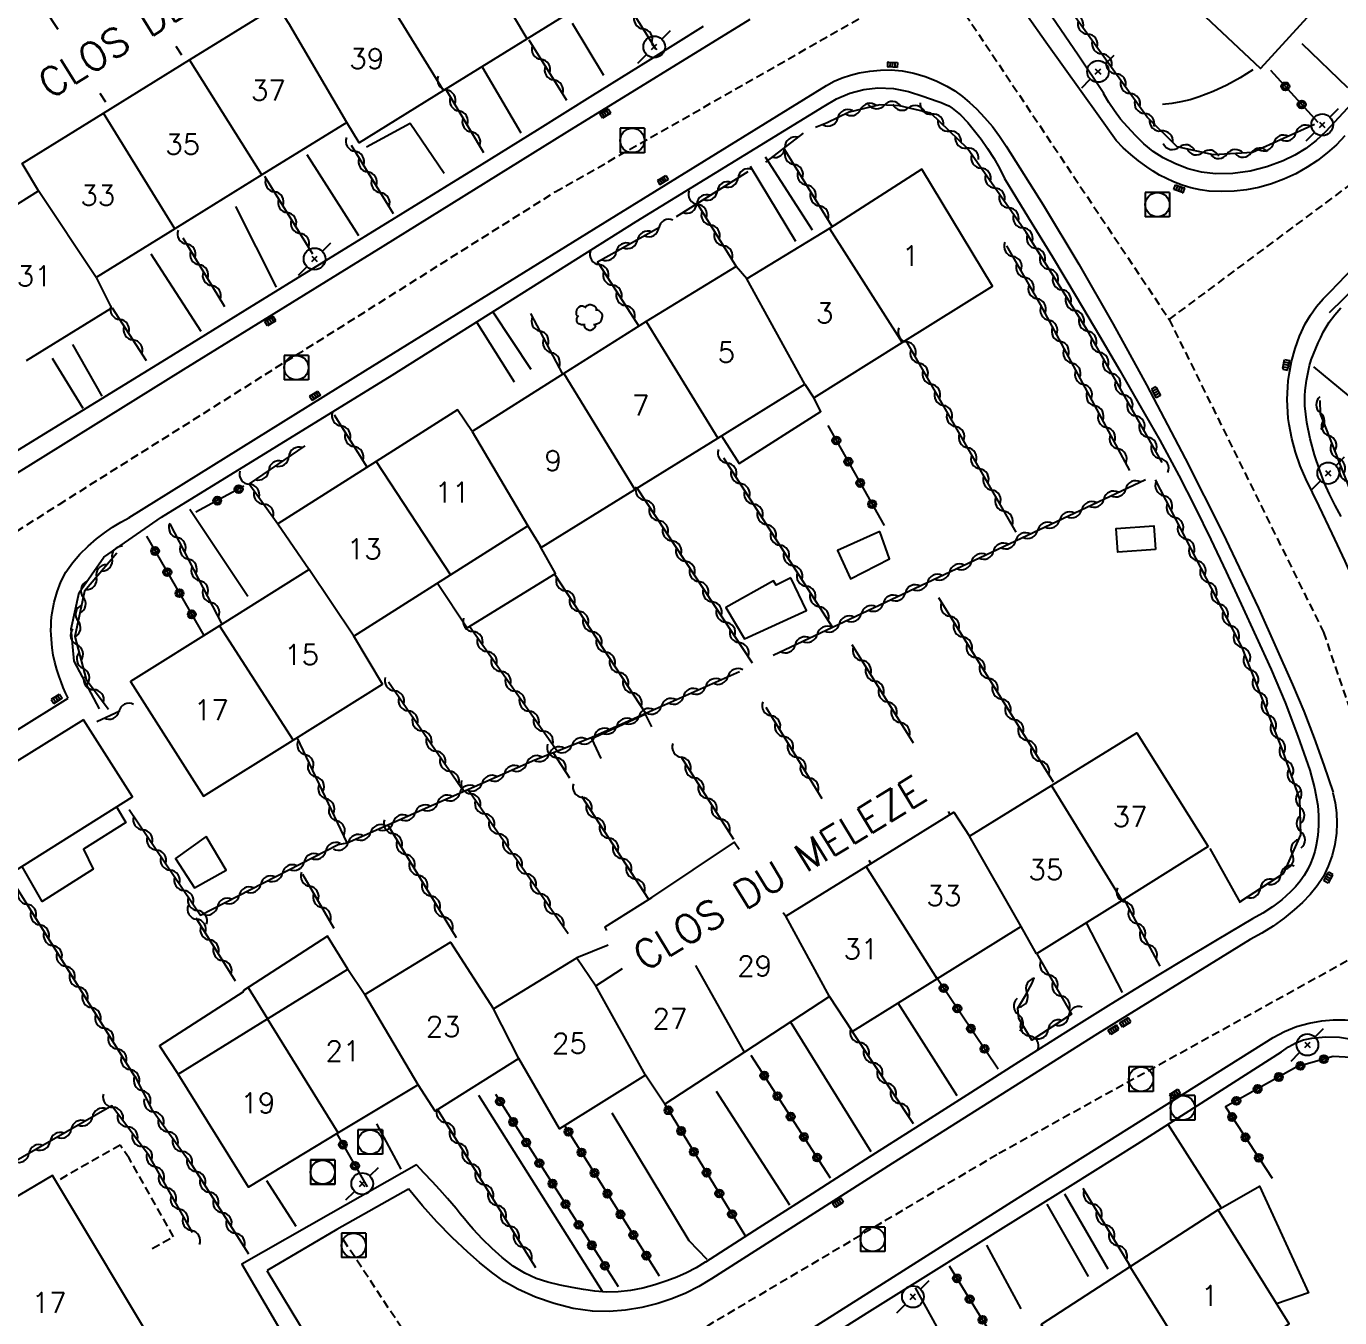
# Model space of a CAD drawing. Header units: millimetres. Extents: x 149000 to 150002, y 151999 to 153000.
# Drawn here: x 149244.9 to 149325.7, y 152278.5 to 152357.9 of the extents above; entities that cross this region are included whole.
import ezdxf
from ezdxf.enums import TextEntityAlignment as Align

# ---------------------------------------------------------------- set-up
doc = ezdxf.new("R2010")
doc.units = ezdxf.units.MM
doc.linetypes.add('DASHED', pattern=[0.75, 0.5, -0.25])
doc.layers.get('0').update_dxf_attribs({"linetype": 'CONTINUOUS'})
for name, color, linetype in [('W0001', 6, 'DASHED'), ('W0014', 7, 'CONTINUOUS'), ('W0017', 7, 'CONTINUOUS'), ('w0101', 7, 'CONTINUOUS'), ('W0104', 1, 'CONTINUOUS'), ('W0112', 1, 'DASHED'), ('W0214', 2, 'CONTINUOUS'), ('w0300', 7, 'CONTINUOUS'), ('W0310', 3, 'CONTINUOUS'), ('w0323', 7, 'CONTINUOUS'), ('W0401', 7, 'CONTINUOUS'), ('W0420', 7, 'CONTINUOUS'), ('W0473', 7, 'CONTINUOUS'), ('W0989', 7, 'CONTINUOUS'), ('W0991', 7, 'CONTINUOUS'), ('W1102', 7, 'CONTINUOUS')]:
    doc.layers.add(name, color=color, linetype=linetype)
doc.styles.get("Standard").update_dxf_attribs({"font": 'romans.shx', "width": 0.85})

# ---------------------------------------------------------------- blocks, each defined once
blk = doc.blocks.new('T401')
for p, q in [((-0.3, 0.3), (0, 0.3)), ((-0.3, -0.25), (-0.3, 0.3)), ((-0.3, 0.15), (0, 0.15)), ((-0.3, 0), (0, 0)), ((0, 0.3), (0, -0.25)), ((-0.3, -0.15), (0, -0.15)), ((-0.3, -0.25), (-0.3, -0.3)), ((-0.3, -0.3), (0, -0.3)), ((0, -0.3), (0, -0.25))]:
    blk.add_line(p, q)
blk = doc.blocks.new('T420')
for p, q in [((0.75, 0.75), (-0.75, 0.75)), ((-0.75, 0.75), (-0.75, -0.75)), ((0.75, 0.75), (0.75, -0.75)), ((0.75, -0.75), (-0.75, -0.75))]:
    blk.add_line(p, q)
blk.add_ellipse((0, 0), major_axis=(-0.53, 0.53), ratio=1, start_param=3.926991, end_param=10.210176)
blk = doc.blocks.new('T473')
for p, q in [((0.500001, 0.500001), (1.000002, 1.000002)), ((-0.166667, 0.166667), (0.166667, -0.166667)), ((-0.166667, -0.166667), (0.166667, 0.166667)), ((-1.000002, -1.000002), (-0.500001, -0.500001))]:
    blk.add_line(p, q)
blk.add_ellipse((0, 0), major_axis=(0.471405, 0.471405), ratio=1, start_param=5.497787144, end_param=11.780972451)
blk = doc.blocks.new('T300')
for p, q in [((-0.8, 0.514), (-0.857, 0.343)), ((-0.857, 0.343), (-0.857, 0.171)), ((-0.857, 0.171), (-0.743, 0.057)), ((-0.686, 0.629), (-0.8, 0.514)), ((-0.8, -0.057), (-0.743, 0.057)), ((-0.743, 0.057), (-0.686, 0.114)), ((-0.571, 0.686), (-0.686, 0.629)), ((-0.457, 0.686), (-0.571, 0.686)), ((-0.286, 0.629), (-0.457, 0.686)), ((-0.286, 0.629), (-0.171, 0.743)), ((-0.229, 0.571), (-0.286, 0.629)), ((-0.171, 0.743), (-0.057, 0.8)), ((-0.057, 0.8), (0.057, 0.8)), ((0.057, 0.8), (0.229, 0.743)), ((0.229, 0.743), (0.343, 0.629)), ((0.343, 0.629), (0.4, 0.514)), ((0.457, 0.457), (0.343, 0.457)), ((0.4, 0.514), (0.4, 0.457)), ((0.571, 0.4), (0.457, 0.457)), ((0.571, 0.4), (0.686, 0.286)), ((0.686, 0.286), (0.743, 0.171)), ((0.743, 0.057), (0.686, -0.171)), ((0.743, 0.171), (0.743, 0.057)), ((-0.8, -0.171), (-0.8, -0.057)), ((-0.8, -0.229), (-0.8, -0.171)), ((-0.743, -0.343), (-0.8, -0.229)), ((-0.686, -0.4), (-0.743, -0.343)), ((-0.514, -0.457), (-0.686, -0.4)), ((-0.4, -0.457), (-0.514, -0.457)), ((-0.4, -0.457), (-0.343, -0.457)), ((-0.343, -0.457), (-0.343, -0.4)), ((-0.343, -0.514), (-0.343, -0.457)), ((-0.286, -0.629), (-0.343, -0.514)), ((-0.171, -0.743), (-0.286, -0.629)), ((-0.057, -0.8), (-0.171, -0.743)), ((0.057, -0.8), (-0.057, -0.8)), ((0.171, -0.743), (0.057, -0.8)), ((0.229, -0.686), (0.171, -0.743)), ((0.286, -0.457), (0.229, -0.457)), ((0.286, -0.629), (0.229, -0.686)), ((0.457, -0.4), (0.286, -0.457)), ((0.343, -0.514), (0.286, -0.629)), ((0.343, -0.514), (0.343, -0.457)), ((0.571, -0.343), (0.457, -0.4)), ((0.629, -0.286), (0.571, -0.343)), ((0.686, -0.171), (0.629, -0.286))]:
    blk.add_line(p, q)
blk = doc.blocks.new('t323o')
at = {"color": 0, "linetype": 'Continuous'}
for radius in [0.25, 0.15]:
    blk.add_circle((0, 0), radius, dxfattribs=at)
blk = doc.blocks.new('t310o')
at = {"color": 0, "linetype": 'Continuous'}
for centre, start, end in [((-0.5, 0.375), 216.8699, 323.1304), ((0.5, -0.375), 36.8699, 143.1303)]:
    blk.add_arc(centre, 0.625, start, end, dxfattribs=at)

msp = doc.modelspace()

# ---------------------------------------------------------------- linework, layer by layer
at = {"layer": 'W0001'}
for points in [[(149315.194, 152339.895), (149329.435, 152350.491), (149342.135, 152362.775), (149355.594, 152367.441)], [(149220.208, 152311.552), (149246.873, 152328.52), (149277.415, 152347.746), (149300.974, 152361.178)], [(149300.974, 152361.178), (149315.194, 152339.895)], [(149315.194, 152339.895), (149324.684, 152320.663), (149328.134, 152310.586), (149330.742, 152302.968)], [(149330.742, 152302.968), (149304.587, 152288.508), (149280.62, 152274.326), (149269.617, 152275.342), (149264.294, 152283.392)]]:
    msp.add_lwpolyline(points, dxfattribs=at)
at = {"layer": 'W0014'}
for points in [[(149357.284, 152385.79), (149350.384, 152378.544), (149335.071, 152362.506), (149324.826, 152351.456)], [(149311.934, 152350.897), (149310.855, 152352.414), (149309.774, 152353.93), (149308.692, 152355.445), (149307.608, 152356.959), (149306.47, 152358.556), (149305.335, 152360.156), (149304.191, 152361.75), (149303.028, 152363.329), (149301.479, 152365.382), (149299.911, 152367.421), (149298.322, 152369.443), (149296.707, 152371.445), (149294.856, 152373.681), (149292.979, 152375.894), (149291.076, 152378.085), (149289.147, 152380.253)], [(149311.173, 152353.792), (149309.599, 152356.157), (149307.992, 152358.5), (149306.354, 152360.821), (149304.685, 152363.119), (149302.96, 152365.427), (149301.204, 152367.711), (149299.417, 152369.971), (149297.6, 152372.207), (149295.935, 152374.201), (149294.244, 152376.172), (149292.526, 152378.121), (149290.782, 152380.046)], [(149289.383, 152358.36), (149278.128, 152351.419), (149266.791, 152344.391), (149254.52, 152336.791), (149245.116, 152330.955), (149237.605, 152326.326)], [(149286.51, 152357.93), (149283.108, 152355.797), (149279.704, 152353.669), (149276.296, 152351.545), (149272.885, 152349.427), (149268.033, 152346.426), (149263.175, 152343.435), (149258.316, 152340.447), (149253.457, 152337.457), (149249.158, 152334.809), (149244.858, 152332.16), (149240.559, 152329.512), (149236.259, 152326.864)], [(149325.123, 152341.611), (149326.536, 152343.101), (149327.946, 152344.593), (149329.355, 152346.086), (149330.761, 152347.582), (149331.392, 152348.256), (149332.02, 152348.931), (149332.648, 152349.607), (149333.276, 152350.284), (149333.904, 152350.96), (149334.533, 152351.635), (149335.165, 152352.308), (149335.799, 152352.978), (149336.659, 152353.878), (149337.523, 152354.773), (149338.391, 152355.665), (149339.264, 152356.552)], [(149294.1, 152354.3), (149294.579, 152354.549), (149295.077, 152354.76), (149295.589, 152354.931), (149296.113, 152355.062), (149296.767, 152355.175), (149297.428, 152355.24), (149298.093, 152355.248), (149298.757, 152355.19), (149299.475, 152355.051), (149300.175, 152354.842), (149300.853, 152354.573), (149301.508, 152354.253), (149302.002, 152353.957), (149302.468, 152353.62), (149302.908, 152353.25), (149303.326, 152352.859), (149303.837, 152352.327), (149304.315, 152351.766), (149304.759, 152351.176), (149305.166, 152350.561)], [(149251.195, 152327.714), (149265.726, 152336.748), (149279.789, 152345.461), (149294.1, 152354.3)], [(149293.962, 152353.027), (149294.722, 152353.477), (149295.538, 152353.819), (149296.392, 152354.046), (149297.269, 152354.153), (149298.217, 152354.111), (149299.144, 152353.914), (149300.036, 152353.631), (149300.909, 152353.33), (149301.152, 152353.244), (149301.392, 152353.148), (149301.626, 152353.034), (149301.846, 152352.894), (149302.35, 152352.477), (149302.804, 152352.009), (149303.22, 152351.509), (149303.614, 152350.996), (149304.022, 152350.419), (149304.399, 152349.82), (149304.743, 152349.202), (149305.053, 152348.567)], [(149324.826, 152351.456), (149324.245, 152350.906), (149323.611, 152350.418), (149322.929, 152349.999), (149322.208, 152349.653), (149321.206, 152349.287), (149320.172, 152349.02), (149319.111, 152348.87), (149318.037, 152348.856), (149317.192, 152348.958), (149316.369, 152349.166), (149315.576, 152349.464), (149314.818, 152349.838), (149314.201, 152350.235), (149313.637, 152350.702), (149313.115, 152351.211), (149312.62, 152351.74), (149312.207, 152352.222), (149311.824, 152352.728), (149311.472, 152353.255), (149311.152, 152353.803)], [(149253.188, 152327.725), (149267.368, 152336.463), (149282.384, 152345.917), (149293.962, 152353.027)], [(149326.013, 152351.195), (149325.489, 152350.647), (149324.926, 152350.139), (149324.325, 152349.676), (149323.692, 152349.259), (149322.983, 152348.864), (149322.247, 152348.522), (149321.486, 152348.238), (149320.704, 152348.018), (149319.952, 152347.871), (149319.191, 152347.785), (149318.425, 152347.76), (149317.66, 152347.798), (149317.092, 152347.876), (149316.533, 152348.002), (149315.986, 152348.168), (149315.45, 152348.367), (149315.02, 152348.56), (149314.606, 152348.783), (149314.205, 152349.028), (149313.815, 152349.29), (149313.314, 152349.658), (149312.831, 152350.049), (149312.367, 152350.463), (149311.923, 152350.898)], [(149305.166, 152350.561), (149307.43, 152346.954), (149309.623, 152343.304), (149311.745, 152339.612), (149313.795, 152335.88), (149316.184, 152331.34), (149318.491, 152326.757), (149320.698, 152322.124), (149322.788, 152317.437), (149323.47, 152315.796), (149324.113, 152314.14), (149324.717, 152312.468), (149325.28, 152310.783)], [(149305.053, 152348.567), (149306.538, 152346.159), (149308.007, 152343.743), (149309.461, 152341.316), (149310.899, 152338.881), (149312.15, 152336.749), (149313.394, 152334.612), (149314.614, 152332.462), (149315.792, 152330.287), (149316.797, 152328.333), (149317.766, 152326.362), (149318.707, 152324.377), (149319.629, 152322.383), (149320.55, 152320.375), (149321.462, 152318.361), (149322.33, 152316.326), (149323.118, 152314.259), (149323.488, 152313.216), (149323.842, 152312.163), (149324.139, 152311.087), (149324.333, 152309.988), (149324.382, 152309.376), (149324.383, 152308.762), (149324.336, 152308.15), (149324.244, 152307.544), (149324.157, 152307.163), (149324.041, 152306.79), (149323.897, 152306.426), (149323.725, 152306.075), (149323.501, 152305.695), (149323.249, 152305.334), (149322.969, 152304.993), (149322.664, 152304.674), (149322.13, 152304.196), (149321.561, 152303.76), (149320.959, 152303.369), (149320.33, 152303.025)], [(149323.601, 152330.1), (149323.252, 152330.9), (149322.964, 152331.724), (149322.738, 152332.567), (149322.576, 152333.424), (149322.525, 152333.808), (149322.488, 152334.194), (149322.466, 152334.581), (149322.459, 152334.969), (149322.466, 152335.356), (149322.488, 152335.744), (149322.525, 152336.13), (149322.577, 152336.514), (149322.731, 152337.316), (149322.943, 152338.106), (149323.22, 152338.876), (149323.567, 152339.618), (149323.888, 152340.166), (149324.257, 152340.684), (149324.669, 152341.166), (149325.123, 152341.611)], [(149325.779, 152327.767), (149325.411, 152328.456), (149325.062, 152329.156), (149324.74, 152329.87), (149324.456, 152330.6), (149324.134, 152331.568), (149323.86, 152332.553), (149323.656, 152333.558), (149323.548, 152334.579), (149323.539, 152334.893), (149323.546, 152335.207), (149323.567, 152335.52), (149323.601, 152335.832), (149323.647, 152336.141), (149323.703, 152336.449), (149323.766, 152336.755), (149323.837, 152337.059), (149323.941, 152337.418), (149324.07, 152337.769), (149324.215, 152338.113), (149324.367, 152338.453), (149324.517, 152338.782), (149324.675, 152339.109), (149324.848, 152339.429), (149325.047, 152339.734), (149325.391, 152340.18), (149325.764, 152340.602)], [(149337.208, 152293.898), (149336.586, 152296.084), (149335.943, 152298.264), (149335.278, 152300.438), (149334.592, 152302.605), (149333.618, 152305.603), (149332.62, 152308.593), (149331.583, 152311.571), (149330.489, 152314.528), (149329.614, 152316.747), (149328.697, 152318.949), (149327.751, 152321.139), (149326.787, 152323.32), (149326.016, 152325.027), (149325.229, 152326.726), (149324.423, 152328.417), (149323.601, 152330.1)], [(149247.44, 152316.595), (149247.278, 152316.922), (149247.129, 152317.255), (149246.994, 152317.595), (149246.873, 152317.939), (149246.738, 152318.369), (149246.619, 152318.805), (149246.521, 152319.246), (149246.452, 152319.693), (149246.423, 152319.961), (149246.4, 152320.23), (149246.384, 152320.5), (149246.377, 152320.77), (149246.379, 152321.041), (149246.392, 152321.311), (149246.416, 152321.581), (149246.453, 152321.85), (149246.58, 152322.498), (149246.754, 152323.137), (149246.987, 152323.76), (149247.291, 152324.352), (149247.691, 152324.931), (149248.157, 152325.457), (149248.663, 152325.939), (149249.188, 152326.395), (149249.661, 152326.77), (149250.157, 152327.116), (149250.672, 152327.431), (149251.206, 152327.714)], [(149249.366, 152315.945), (149247.798, 152318.875), (149247.61, 152320.863), (149248.115, 152323.095), (149249.635, 152325.27), (149253.188, 152327.725)], [(149213.563, 152322.725), (149217.979, 152314.622), (149224.952, 152302.568), (149234.537, 152308.564), (149247.44, 152316.595)], [(149325.274, 152310.772), (149325.413, 152310.16), (149325.495, 152309.537), (149325.517, 152308.91), (149325.481, 152308.283), (149325.379, 152307.594), (149325.215, 152306.916), (149324.985, 152306.257), (149324.682, 152305.626), (149324.31, 152305.048), (149323.872, 152304.52), (149323.394, 152304.034), (149322.893, 152303.575), (149322.26, 152303.051), (149321.594, 152302.569), (149320.899, 152302.132), (149320.176, 152301.74)], [(149320.33, 152303.025), (149318.14, 152301.726), (149315.957, 152300.415), (149313.781, 152299.094), (149311.611, 152297.761), (149308.647, 152295.915), (149305.696, 152294.05), (149302.75, 152292.175), (149299.804, 152290.301), (149296.512, 152288.207), (149293.222, 152286.109), (149289.935, 152284.006), (149286.651, 152281.9)], [(149320.176, 152301.74), (149310.785, 152295.935), (149298.145, 152287.957), (149287.035, 152280.879)], [(149321.598, 152295.709), (149322.299, 152296.084), (149323.035, 152296.385), (149323.798, 152296.608), (149324.58, 152296.752), (149325.295, 152296.813), (149326.014, 152296.803), (149326.729, 152296.714), (149327.429, 152296.535), (149327.929, 152296.329), (149328.396, 152296.058), (149328.831, 152295.744), (149329.244, 152295.407), (149329.641, 152295.04), (149330.009, 152294.643), (149330.347, 152294.22), (149330.652, 152293.774), (149330.856, 152293.422), (149331.034, 152293.057), (149331.184, 152292.679), (149331.305, 152292.291)], [(149270.2, 152263.372), (149281.188, 152270.264), (149294.079, 152278.366), (149305.89, 152285.858), (149321.598, 152295.709)], [(149322.113, 152294.842), (149322.529, 152295.142), (149322.982, 152295.384), (149323.462, 152295.565), (149323.962, 152295.681), (149324.818, 152295.766), (149325.679, 152295.739), (149326.53, 152295.596), (149327.352, 152295.333), (149327.863, 152295.075), (149328.326, 152294.742), (149328.744, 152294.36), (149329.128, 152293.95), (149329.459, 152293.536), (149329.749, 152293.093), (149329.996, 152292.625), (149330.199, 152292.136)], [(149269.722, 152261.894), (149272.707, 152263.793), (149275.695, 152265.687), (149278.685, 152267.576), (149281.679, 152269.461), (149283.561, 152270.642), (149285.446, 152271.821), (149287.331, 152272.998), (149289.217, 152274.173), (149291.104, 152275.348), (149292.99, 152276.523), (149294.876, 152277.699), (149296.761, 152278.876), (149300.882, 152281.449), (149305.004, 152284.021), (149309.123, 152286.598), (149313.235, 152289.185), (149315.459, 152290.592), (149317.68, 152292.004), (149319.898, 152293.421), (149322.113, 152294.842)], [(149268.87, 152287.891), (149263.592, 152284.896), (149258.116, 152281.773), (149262.519, 152274.263), (149269.73, 152261.886)], [(149286.641, 152281.895), (149286.075, 152281.555), (149285.49, 152281.248), (149284.888, 152280.976), (149284.271, 152280.739), (149283.541, 152280.5), (149282.799, 152280.299), (149282.043, 152280.148), (149281.276, 152280.063), (149280.562, 152280.053), (149279.851, 152280.107), (149279.147, 152280.205), (149278.449, 152280.332), (149277.705, 152280.485), (149276.963, 152280.664), (149276.233, 152280.898), (149275.532, 152281.213), (149274.813, 152281.656), (149274.151, 152282.177), (149273.53, 152282.741), (149272.929, 152283.319), (149272.638, 152283.613), (149272.359, 152283.919), (149272.09, 152284.233), (149271.827, 152284.552), (149271.568, 152284.873), (149271.308, 152285.193), (149271.044, 152285.51), (149270.774, 152285.822), (149270.304, 152286.345), (149269.831, 152286.864), (149269.352, 152287.38), (149268.87, 152287.891)], [(149268.388, 152286.393), (149263.978, 152283.911), (149259.68, 152281.385)], [(149287.035, 152280.879), (149286.255, 152280.401), (149285.44, 152279.986), (149284.594, 152279.637), (149283.724, 152279.355), (149282.742, 152279.112), (149281.743, 152278.94), (149280.729, 152278.858), (149279.711, 152278.885), (149278.512, 152279.052), (149277.339, 152279.343), (149276.2, 152279.743), (149275.1, 152280.236), (149274.267, 152280.713), (149273.489, 152281.273), (149272.752, 152281.881), (149272.038, 152282.508), (149271.06, 152283.419), (149270.124, 152284.372), (149269.231, 152285.366), (149268.383, 152286.399)], [(149259.67, 152281.391), (149264.621, 152273.172), (149270.2, 152263.372)]]:
    msp.add_lwpolyline(points, dxfattribs=at)
at = {"layer": 'W0017'}
for points in [[(149280.395, 152354.899), (149278.466, 152358.108)], [(149326.178, 152354.153), (149323.37, 152356.859)], [(149275.313, 152351.35), (149272.954, 152355.377)], [(149270.568, 152348.881), (149268.489, 152351.958), (149265.79, 152350.493)], [(149265.316, 152345.051), (149262.144, 152350.026)], [(149289.41, 152349.334), (149292.202, 152344.709)], [(149293.245, 152345.391), (149290.346, 152349.885)], [(149260.246, 152341.876), (149257.757, 152346.845)], [(149255.609, 152339.156), (149252.551, 152343.911)], [(149275.923, 152336.816), (149273.593, 152340.345)], [(149272.586, 152339.718), (149274.879, 152336.065)], [(149249.523, 152335.168), (149247.724, 152338.353)], [(149248.367, 152334.424), (149246.464, 152337.486)], [(149327.292, 152334.346), (149324.097, 152336.988)], [(149258.499, 152322.846), (149254.916, 152328.196)], [(149317.699, 152307.354), (149319.558, 152304.014)], [(149312.314, 152298.491), (149310.101, 152302.783)], [(149302.148, 152292.139), (149298.524, 152297.84)], [(149296.844, 152288.688), (149291.893, 152296.678)], [(149280.313, 152280.092), (149272.712, 152292.149)], [(149291.847, 152285.395), (149287.339, 152292.39)], [(149280.895, 152291.092), (149285.631, 152283.231), (149286.739, 152282.078)], [(149267.929, 152287.626), (149266.433, 152290.405)], [(149318.415, 152285.224), (149315.138, 152290.363)], [(149261.469, 152284.086), (149259.666, 152286.895)], [(149307.67, 152285.459), (149310.212, 152281.022)], [(149311.443, 152281.47), (149308.766, 152286.088)], [(149303.949, 152282.936), (149306.067, 152279.034)], [(149302.113, 152275.737), (149299.588, 152280.307)]]:
    msp.add_lwpolyline(points, dxfattribs=at)
at = {"layer": 'w0101'}
for points in [[(149325.001, 152359.922), (149320.803, 152355.345), (149314.769, 152361.047), (149318.989, 152365.603)], [(149281.078, 152360.51), (149281.062, 152360.5), (149275.679, 152357.169)], [(149254.906, 152355.863), (149260.298, 152359.201), (149261.086, 152357.998)], [(149275.679, 152357.169), (149270.538, 152353.988)], [(149249.606, 152352.582), (149254.906, 152355.863)], [(149270.538, 152353.988), (149265.338, 152350.77), (149264.585, 152352.021)], [(149245.616, 152347.805), (149244.601, 152349.484), (149249.606, 152352.582)], [(149264.585, 152352.021), (149259.359, 152348.791)], [(149259.359, 152348.791), (149253.993, 152345.475)], [(149299.97, 152349.142), (149294.288, 152345.5)], [(149298.768, 152338.48), (149304.316, 152341.946), (149299.97, 152349.142)], [(149240.37, 152344.522), (149245.616, 152347.805)], [(149253.993, 152345.475), (149249.155, 152342.485)], [(149294.288, 152345.5), (149289.208, 152342.405)], [(149289.208, 152342.405), (149288.55, 152343.155), (149283.015, 152339.779)], [(149249.155, 152342.485), (149250.094, 152340.589), (149244.854, 152337.342)], [(149283.015, 152339.779), (149277.945, 152336.571)], [(149292.78, 152335.912), (149293.331, 152335.082), (149298.768, 152338.48)], [(149277.945, 152336.571), (149272.29, 152332.993)], [(149287.417, 152332.592), (149292.78, 152335.912)], [(149272.29, 152332.993), (149271.39, 152334.331), (149266.386, 152331.157)], [(149282.315, 152329.435), (149287.417, 152332.592)], [(149266.386, 152331.157), (149260.344, 152327.324), (149262.271, 152324.515)], [(149275.716, 152327.194), (149276.535, 152325.857), (149282.315, 152329.435)], [(149270.962, 152324.174), (149275.716, 152327.194)], [(149262.271, 152324.515), (149256.911, 152321.156)], [(149265.021, 152320.401), (149270.962, 152324.174)], [(149256.911, 152321.156), (149251.279, 152317.627), (149255.767, 152310.574), (149261.275, 152314.022)], [(149261.275, 152314.022), (149266.777, 152317.465), (149265.021, 152320.401)], [(149307.96, 152311.228), (149313.211, 152314.471), (149317.6, 152307.467)], [(149302.903, 152308.104), (149307.96, 152311.228)], [(149296.54, 152306.238), (149301.931, 152309.575), (149302.903, 152308.104)], [(149317.6, 152307.467), (149312.296, 152304.154)], [(149291.595, 152303.177), (149296.54, 152306.238)], [(149312.296, 152304.154), (149307.037, 152300.869)], [(149291.427, 152303.417), (149291.595, 152303.177)], [(149306.076, 152302.55), (149300.916, 152299.332)], [(149307.037, 152300.869), (149306.076, 152302.55)], [(149265.687, 152298.374), (149270.955, 152301.591), (149273.603, 152297.486)], [(149259.698, 152296.866), (149264.637, 152299.925), (149265.687, 152298.374)], [(149273.603, 152297.486), (149278.748, 152300.622), (149279.898, 152298.889)], [(149279.898, 152298.889), (149281.554, 152299.954)], [(149300.916, 152299.332), (149295.712, 152296.086), (149294.286, 152298.243)], [(149294.286, 152298.243), (149289.061, 152294.826)], [(149264.052, 152289.843), (149258.526, 152286.508), (149254.211, 152293.468), (149259.698, 152296.866)], [(149275.179, 152294.425), (149270.024, 152291.196), (149268.974, 152292.814)], [(149282.973, 152293.407), (149277.678, 152290.109), (149275.179, 152294.425)], [(149289.061, 152294.826), (149284.148, 152291.614), (149282.973, 152293.407)], [(149268.974, 152292.814), (149264.052, 152289.843)], [(149318.216, 152285.109), (149312.82, 152281.623)], [(149317.168, 152274.579), (149322.576, 152278.092), (149318.216, 152285.109)], [(149312.82, 152281.623), (149307.31, 152278.063), (149311.824, 152271.108), (149317.168, 152274.579)]]:
    msp.add_lwpolyline(points, dxfattribs=at)
msp.add_lwpolyline([(149253.265, 152275.909), (149246.471, 152287.23), (149239.208, 152282.941), (149246.137, 152271.583)], close=True, dxfattribs=at)
at = {"layer": 'W0104'}
for points in [[(149287.641, 152332.731), (149288.737, 152331.042), (149293.765, 152334.224), (149293.304, 152335.122)], [(149270.161, 152323.665), (149271.993, 152320.917), (149277.419, 152324.264), (149276.478, 152325.951)], [(149225.352, 152300.976), (149228.504, 152296.135), (149251.403, 152310.524), (149248.376, 152315.255)], [(149248.376, 152315.255), (149225.352, 152300.976)], [(149280.234, 152312.89), (149279.669, 152314.118), (149282.934, 152315.613), (149283.331, 152314.839)], [(149250.414, 152309.903), (149250.993, 152308.943), (149248.372, 152307.296), (149248.973, 152306.067), (149245.844, 152304.087), (149244.593, 152306.245)], [(149301.716, 152309.442), (149301.61, 152309.622)], [(149288.727, 152307.286), (149288.417, 152307.732), (149283.327, 152304.336), (149283.327, 152304.31), (149280.465, 152302.506), (149280.559, 152302.309)], [(149296.701, 152306.63), (149296.835, 152306.421)], [(149264.637, 152299.925), (149263.386, 152301.957), (149258.22, 152298.614), (149258.193, 152298.508), (149253.046, 152295.211), (149254.211, 152293.468)], [(149280.668, 152301.408), (149278.748, 152300.622)], [(149258.503, 152298.797), (149259.704, 152296.87)], [(149318.216, 152285.109), (149320.755, 152286.569), (149323.771, 152280.006), (149321.804, 152279.334)]]:
    msp.add_lwpolyline(points, dxfattribs=at)
for points in [[(149297.388, 152326.853), (149294.772, 152325.678), (149295.581, 152323.942), (149297.972, 152325.172)], [(149314.352, 152325.752), (149312.036, 152325.586), (149311.932, 152327.039), (149314.248, 152327.205)], [(149291.911, 152323.992), (149291.003, 152323.547), (149290.846, 152323.815), (149287.906, 152322.171), (149289.054, 152320.246), (149292.873, 152321.982)], [(149255.934, 152308.079), (149254.034, 152306.739), (149255.215, 152304.92), (149257.166, 152306.02)]]:
    msp.add_lwpolyline(points, close=True, dxfattribs=at)
at = {"layer": 'W0112'}
msp.add_lwpolyline([(149252.609, 152282.737), (149253.918, 152283.464), (149251.181, 152288.297), (149250.629, 152289.1), (149246.697, 152286.854)], dxfattribs=at)
at = {"layer": 'W0214'}
msp.add_lwpolyline([(149320.35, 152355.264), (149319.566, 152354.762), (149318.75, 152354.313), (149317.906, 152353.92), (149317.037, 152353.585), (149316.484, 152353.413), (149315.92, 152353.279), (149315.349, 152353.183), (149314.772, 152353.126)], dxfattribs=at)
at = {"layer": 'W0310'}
for points in [[(149324.132, 152351.886), (149320.314, 152350.163), (149317.919, 152350.024), (149315.689, 152350.522), (149313.843, 152352.34), (149304.054, 152365.983)], [(149246.816, 152357.728), (149243.58, 152362.656)], [(149283.611, 152356.501), (149281.181, 152360.405)], [(149254.437, 152356.153), (149254.077, 152356.692)], [(149278.12, 152353.358), (149275.796, 152357.082)], [(149273.013, 152350.145), (149270.679, 152354.075)], [(149249.746, 152353.267), (149249.402, 152353.791)], [(149314.771, 152331.094), (149310.157, 152339.213), (149306.388, 152345.246), (149302.774, 152350.408), (149300.516, 152352.596), (149298.605, 152353.038), (149297.382, 152353.102), (149295.489, 152352.64), (149294.154, 152351.986), (149293.433, 152351.7)], [(149292.658, 152351.362), (149290.356, 152349.574)], [(149264.85, 152350.625), (149267.444, 152346.416)], [(149294.455, 152345.607), (149291.541, 152350.342)], [(149262.486, 152343.914), (149259.545, 152348.7)], [(149289.26, 152348.972), (149284.847, 152346.208)], [(149286.148, 152347.023), (149288.55, 152343.155)], [(149283.831, 152345.551), (149280.013, 152343.417), (149280.092, 152343.31), (149282.55, 152339.485)], [(149254.486, 152344.921), (149257.052, 152340.696)], [(149312.763, 152330.611), (149307.269, 152340.812), (149305.208, 152344.421)], [(149250.145, 152340.614), (149252.237, 152337.378)], [(149277.875, 152336.527), (149275.903, 152340.262)], [(149305.775, 152326.8), (149298.996, 152338.622)], [(149349.025, 152291.689), (149345.557, 152290.549), (149344.413, 152290.479), (149343.086, 152290.836), (149341.258, 152291.723), (149339.737, 152293.455), (149338.354, 152298.494), (149335.338, 152307.27), (149331.727, 152316.691), (149326.865, 152328.063), (149324.5, 152334.095), (149324.48, 152334.92)], [(149265.831, 152330.805), (149263.822, 152334.009)], [(149261.997, 152332.116), (149258.567, 152329.79), (149260.344, 152327.324)], [(149294.473, 152320.962), (149287.793, 152331.368)], [(149290.819, 152319.238), (149313.74, 152330.052)], [(149319.548, 152304.066), (149322.25, 152305.837), (149323.302, 152308.196), (149323.241, 152310.377), (149322.167, 152313.419), (149319.677, 152319.717), (149314.353, 152330.038)], [(149289.558, 152318.759), (149282.45, 152329.518)], [(149256.911, 152321.156), (149253.71, 152327.322)], [(149250.428, 152325.521), (149248.446, 152323.171), (149247.837, 152320.384), (149248.532, 152317.745), (149249.919, 152315.924)], [(149277.366, 152324.232), (149282.974, 152315.668)], [(149300.987, 152322.781), (149308.045, 152311.448)], [(149277.536, 152313.344), (149272.127, 152320.999)], [(149299.45, 152313.819), (149295.688, 152319.871)], [(149251.188, 152309.736), (149255.584, 152303.244), (149264.053, 152307.596), (149264.612, 152307.698), (149276.164, 152312.804), (149279.524, 152314.126), (149288.74, 152318.244)], [(149271.755, 152310.868), (149267.146, 152317.589)], [(149249.195, 152315.159), (149250.61, 152315.812)], [(149293.84, 152310.401), (149290.393, 152316.016)], [(149264.612, 152307.698), (149261.529, 152314.181)], [(149278.305, 152311.676), (149277.283, 152313.244)], [(149288.392, 152307.892), (149285.168, 152312.979)], [(149278.204, 152302.087), (149272.028, 152310.976)], [(149283.17, 152304.211), (149279.037, 152310.553)], [(149271.324, 152301.859), (149267.099, 152308.797)], [(149263.808, 152302.427), (149261.872, 152305.757)], [(149243.913, 152305.496), (149251.509, 152293.332), (149251.536, 152293.332), (149252.571, 152291.328), (149255.046, 152287.89), (149258.533, 152282.407)], [(149312.375, 152304.266), (149314.626, 152300.097)], [(149257.722, 152299.181), (149255.302, 152303.059)], [(149307.038, 152300.87), (149309.182, 152297.156), (149306.748, 152295.556), (149305.935, 152296.893), (149305.887, 152297.532), (149306.373, 152298.352), (149306.752, 152299.067), (149306.887, 152299.385)], [(149299.465, 152290.414), (149295.664, 152296.123)], [(149255.09, 152283.714), (149252.415, 152288.439), (149250.129, 152291.514), (149230.711, 152280.373)], [(149270.172, 152291.288), (149276.2, 152281.559)], [(149312.82, 152281.623), (149309.909, 152286.424)]]:
    msp.add_lwpolyline(points, dxfattribs=at)
at = {"layer": 'w0323'}
for points in [[(149324.358, 152352.014), (149321.448, 152355.22)], [(149327.727, 152342.924), (149325.029, 152340.303)], [(149294.194, 152333.365), (149297.652, 152327.224)], [(149258.251, 152329.63), (149255.285, 152328.041)], [(149252.252, 152326.565), (149255.792, 152320.455)], [(149304.666, 152293.773), (149300.83, 152299.47)], [(149294.34, 152287.072), (149289.468, 152294.615)], [(149334.051, 152275.458), (149331.322, 152285.11), (149329.637, 152290.922), (149327.987, 152293.304), (149326.401, 152294.488), (149325.284, 152294.551), (149323.045, 152293.905), (149318.661, 152291.444), (149321.532, 152287.064)], [(149273.728, 152292.225), (149281.274, 152280.403)], [(149284.148, 152291.614), (149289.07, 152283.564)], [(149283.816, 152281.029), (149277.994, 152290.288)], [(149263.959, 152289.787), (149265.836, 152286.522)], [(149308.429, 152270.684), (149301.666, 152281.645)]]:
    msp.add_lwpolyline(points, dxfattribs=at)
at = {"layer": 'W1102'}
for points in [[(149275.679, 152357.169), (149271.392, 152364.367)], [(149270.538, 152353.988), (149266.136, 152361.119)], [(149264.585, 152352.021), (149261.086, 152357.998)], [(149259.359, 152348.791), (149254.906, 152355.863)], [(149253.993, 152345.475), (149249.606, 152352.582)], [(149249.155, 152342.485), (149245.616, 152347.805)], [(149294.288, 152345.5), (149298.768, 152338.48)], [(149292.78, 152335.912), (149289.208, 152342.405)], [(149283.015, 152339.779), (149287.417, 152332.592)], [(149277.945, 152336.571), (149282.315, 152329.435)], [(149272.29, 152332.993), (149275.716, 152327.194)], [(149266.386, 152331.156), (149270.962, 152324.174)], [(149265.021, 152320.401), (149262.271, 152324.515)], [(149256.747, 152321.054), (149261.275, 152314.022)], [(149312.296, 152304.154), (149307.96, 152311.228)], [(149306.076, 152302.55), (149302.903, 152308.104)], [(149300.917, 152299.332), (149296.54, 152306.238)], [(149294.286, 152298.243), (149291.595, 152303.177)], [(149289.061, 152294.826), (149286.072, 152300.155)], [(149268.974, 152292.814), (149265.687, 152298.374)], [(149282.973, 152293.407), (149279.898, 152298.889)], [(149275.179, 152294.425), (149273.603, 152297.486)], [(149264.052, 152289.843), (149259.698, 152296.866)], [(149317.098, 152274.688), (149312.738, 152281.705)]]:
    msp.add_lwpolyline(points, dxfattribs=at)

# ---------------------------------------------------------------- block references
at = {"layer": 'w0300'}
msp.add_blockref('T300', (149279.545, 152340.018), dxfattribs=at)
at = {"layer": 'W0310'}
for p, rotation in [((149309.301, 152358.671), 125.6598485224748), ((149282.818, 152357.774), 121.8997251662414), ((149310.175, 152357.452), 125.6598485224748), ((149276.532, 152355.903), 121.9666436740983), ((149311.05, 152356.233), 125.6598485224748), ((149311.924, 152355.014), 125.6598485224748), ((149270.715, 152354.014), 120.7057853822724), ((149277.326, 152354.631), 121.9666436740983), ((149312.799, 152353.796), 125.6598485224748), ((149271.481, 152352.724), 120.7057853822724), ((149296.206, 152352.815), 193.7153219947029), ((149297.671, 152353.087), 177.0044250802648), ((149299.155, 152352.911), 166.9769203290626), ((149300.59, 152352.524), 135.902018266417), ((149313.673, 152352.577), 125.6598485224748), ((149294.804, 152352.305), 206.0996624815917), ((149272.247, 152351.435), 120.7057853822724), ((149301.667, 152351.48), 135.902018266417), ((149314.704, 152351.492), 135.4378413207282), ((149322.988, 152351.37), 204.2888661149825), ((149265.083, 152350.247), 301.6454620515), ((149291.541, 152350.494), 217.8370554160576), ((149302.744, 152350.437), 135.902018266417), ((149315.804, 152350.496), 167.4113562190162), ((149321.621, 152350.753), 204.2888661149825), ((149292.096, 152349.439), 121.6088524946871), ((149303.611, 152349.213), 124.9964895644336), ((149317.268, 152350.169), 167.4113562190162), ((149318.75, 152350.072), 183.3215822041645), ((149320.248, 152350.159), 183.3215822041645), ((149265.87, 152348.97), 301.6454620515), ((149288.661, 152348.597), 212.0602016433344), ((149260.13, 152347.748), 121.5707510571869), ((149266.657, 152347.693), 301.6454620515), ((149287.389, 152347.8), 212.0602016433344), ((149292.883, 152348.162), 121.6088524946871), ((149304.471, 152347.984), 124.9964895644336), ((149286.118, 152347.004), 212.0602016433344), ((149286.176, 152346.978), 301.8399816874022), ((149293.669, 152346.884), 121.6088524946871), ((149305.331, 152346.755), 124.9964895644336), ((149260.915, 152346.47), 121.5707510571869), ((149261.701, 152345.192), 121.5707510571869), ((149283.784, 152345.525), 209.2021946065732), ((149286.967, 152345.704), 301.8399816874022), ((149306.192, 152345.527), 124.9964895644336), ((149254.716, 152344.542), 301.2718701987241), ((149282.475, 152344.793), 209.2021946065732), ((149287.759, 152344.429), 301.8399816874022), ((149307.001, 152344.264), 121.9942841732092), ((149281.165, 152344.061), 209.2021946065732), ((149305.576, 152343.776), 119.729491616944), ((149255.495, 152343.26), 301.2718701987241), ((149280.117, 152343.271), 302.7253831974558), ((149307.796, 152342.992), 121.9942841732092), ((149256.273, 152341.978), 301.2718701987241), ((149280.928, 152342.009), 302.7253831974558), ((149306.32, 152342.474), 119.729491616944), ((149307.064, 152341.171), 119.729491616944), ((149308.591, 152341.72), 121.9942841732092), ((149281.739, 152340.747), 302.7253831974558), ((149309.386, 152340.448), 121.9942841732092), ((149250.608, 152339.897), 302.8817441938748), ((149307.784, 152339.856), 118.305779625659), ((149251.423, 152338.638), 302.8817441938748), ((149276.474, 152339.18), 117.8330942558483), ((149299.06, 152338.511), 119.8296541761057), ((149308.495, 152338.535), 118.305779625659), ((149310.179, 152339.175), 119.6094215386028), ((149277.175, 152337.853), 117.8330942558483), ((149310.92, 152337.871), 119.6094215386028), ((149299.806, 152337.21), 119.8296541761057), ((149309.207, 152337.214), 118.305779625659), ((149311.661, 152336.567), 119.6094215386028), ((149300.552, 152335.909), 119.8296541761057), ((149309.918, 152335.894), 118.305779625659), ((149301.298, 152334.608), 119.8296541761057), ((149310.629, 152334.573), 118.305779625659), ((149312.402, 152335.262), 119.6094215386028), ((149313.143, 152333.958), 119.6094215386028), ((149324.499, 152334.146), 91.3887165888045), ((149264.237, 152333.347), 122.0888929884654), ((149302.044, 152333.306), 119.8296541761057), ((149311.34, 152333.252), 118.305779625659), ((149265.034, 152332.076), 122.0888929884654), ((149313.884, 152332.654), 119.6094215386028), ((149325.029, 152332.746), 111.4089337876975), ((149261.017, 152331.452), 214.1425344941947), ((149302.79, 152332.005), 119.8296541761057), ((149312.052, 152331.932), 118.305779625659), ((149314.625, 152331.35), 119.6094215386028), ((149325.576, 152331.349), 111.4089337876975), ((149287.99, 152331.06), 122.6989714202466), ((149303.537, 152330.704), 119.8296541761057), ((149258.59, 152329.758), 305.7765275179992), ((149259.776, 152330.61), 214.1425344941947), ((149288.801, 152329.798), 122.6989714202466), ((149326.124, 152329.953), 111.4089337876975), ((149304.283, 152329.403), 119.8296541761057), ((149312.524, 152329.478), 25.25706228665269), ((149314.861, 152329.054), 117.2865612109671), ((149259.467, 152328.541), 305.7765275179992), ((149282.943, 152328.771), 123.4533749804716), ((149289.611, 152328.536), 122.6989714202466), ((149305.029, 152328.101), 119.8296541761057), ((149311.168, 152328.838), 25.25706228665269), ((149283.77, 152327.52), 123.4533749804716), ((149290.421, 152327.274), 122.6989714202466), ((149308.454, 152327.558), 25.25706228665269), ((149309.811, 152328.198), 25.25706228665269), ((149315.548, 152327.721), 117.2865612109671), ((149254.146, 152326.481), 117.439580249745), ((149307.098, 152326.918), 25.25706228665269), ((149316.236, 152326.388), 117.2865612109671), ((149284.597, 152326.268), 123.4533749804716), ((149291.232, 152326.011), 122.6989714202466), ((149305.741, 152326.278), 25.25706228665269), ((149250.141, 152325.181), 229.8555740207041), ((149254.838, 152325.15), 117.439580249745), ((149285.424, 152325.017), 123.4533749804716), ((149304.385, 152325.638), 25.25706228665269), ((149316.924, 152325.055), 117.2865612109671), ((149249.174, 152324.034), 229.8555740207041), ((149292.042, 152324.749), 122.6989714202466), ((149301.671, 152324.358), 25.25706228665269), ((149303.028, 152324.998), 25.25706228665269), ((149255.529, 152323.819), 117.439580249745), ((149278.044, 152323.197), 303.2167052066824), ((149286.251, 152323.765), 123.4533749804716), ((149292.852, 152323.487), 122.6989714202466), ((149300.315, 152323.718), 25.25706228665269), ((149317.611, 152323.722), 117.2865612109671), ((149248.367, 152322.809), 257.6737885909898), ((149256.22, 152322.488), 117.439580249745), ((149287.078, 152322.514), 123.4533749804716), ((149298.958, 152323.078), 25.25706228665269), ((149318.299, 152322.389), 117.2865612109671), ((149278.866, 152321.942), 303.2167052066824), ((149293.663, 152322.225), 122.6989714202466), ((149297.602, 152322.438), 25.25706228665269), ((149301.701, 152321.634), 301.9139494950394), ((149248.047, 152321.343), 257.6737885909898), ((149287.905, 152321.262), 123.4533749804716), ((149294.888, 152321.158), 25.25706228665269), ((149296.245, 152321.798), 25.25706228665269), ((149318.987, 152321.056), 117.2865612109671), ((149247.969, 152319.883), 284.7542491576688), ((149272.343, 152320.694), 125.2470929211357), ((149279.687, 152320.687), 303.2167052066824), ((149288.731, 152320.011), 123.4533749804716), ((149293.532, 152320.518), 25.25706228665269), ((149302.494, 152320.361), 301.9139494950394), ((149273.208, 152319.469), 125.2470929211357), ((149280.509, 152319.432), 303.2167052066824), ((149292.175, 152319.878), 25.25706228665269), ((149319.674, 152319.722), 117.2865612109671), ((149248.351, 152318.432), 284.7542491576688), ((149296.283, 152318.914), 121.863616246912), ((149303.287, 152319.088), 301.9139494950394), ((149320.226, 152318.328), 111.572039068875), ((149274.074, 152318.244), 125.2470929211357), ((149281.331, 152318.177), 303.2167052066824), ((149288.041, 152317.932), 24.07920574737693), ((149297.074, 152317.641), 121.863616246912), ((149304.08, 152317.814), 301.9139494950394), ((149249.01, 152317.117), 307.2954154892263), ((149267.513, 152317.053), 124.4408116355888), ((149274.939, 152317.019), 125.2470929211357), ((149282.152, 152316.923), 303.2167052066824), ((149286.672, 152317.32), 24.07920574737693), ((149320.778, 152316.933), 111.572039068875), ((149285.302, 152316.708), 24.07920574737693), ((149297.866, 152316.367), 121.863616246912), ((149304.873, 152316.541), 301.9139494950394), ((149250.557, 152315.788), 24.77257274832989), ((149268.362, 152315.816), 124.4408116355888), ((149275.805, 152315.794), 125.2470929211357), ((149282.563, 152315.484), 24.07920574737693), ((149283.933, 152316.096), 24.07920574737693), ((149290.701, 152315.514), 121.5471739216438), ((149298.658, 152315.093), 121.863616246912), ((149305.666, 152315.268), 301.9139494950394), ((149321.329, 152315.538), 111.572039068875), ((149269.21, 152314.579), 124.4408116355888), ((149276.671, 152314.569), 125.2470929211357), ((149281.194, 152314.872), 24.07920574737693), ((149279.824, 152314.26), 24.07920574737693), ((149291.486, 152314.236), 121.5471739216438), ((149306.459, 152313.995), 301.9139494950394), ((149321.881, 152314.143), 111.572039068875), ((149262.035, 152313.117), 115.4320313992587), ((149270.058, 152313.342), 124.4408116355888), ((149277.038, 152313.148), 21.4751637719831), ((149277.486, 152312.932), 123.0901579255465), ((149278.434, 152313.697), 21.4751637719831), ((149285.18, 152312.96), 122.3622511442343), ((149292.271, 152312.957), 121.5471739216438), ((149307.252, 152312.721), 301.9139494950394), ((149322.407, 152312.739), 109.4459458757052), ((149270.907, 152312.105), 124.4408116355888), ((149275.651, 152312.577), 23.84549505399458), ((149262.68, 152311.762), 115.4320313992587), ((149274.279, 152311.971), 23.84549505399458), ((149285.983, 152311.693), 122.3622511442343), ((149293.055, 152311.679), 121.5471739216438), ((149322.907, 152311.324), 109.4459458757052), ((149263.324, 152310.407), 115.4320313992587), ((149271.536, 152310.758), 23.84549505399458), ((149272.213, 152310.71), 124.7913314404736), ((149272.907, 152311.365), 23.84549505399458), ((149279.075, 152310.494), 123.0901579253094), ((149286.786, 152310.426), 122.3622511442343), ((149270.164, 152310.152), 23.84549505399458), ((149273.069, 152309.478), 124.7913314404736), ((149323.255, 152309.882), 91.60207778032195), ((149263.968, 152309.053), 115.4320313992587), ((149268.792, 152309.545), 23.84549505399458), ((149279.894, 152309.238), 123.0901579253094), ((149287.589, 152309.159), 122.3622511442343), ((149252.029, 152308.494), 304.1035434039819), ((149266.048, 152308.333), 23.84549505399458), ((149267.42, 152308.939), 23.84549505399458), ((149267.423, 152308.265), 121.3370854409834), ((149273.925, 152308.246), 124.7913314404736), ((149280.713, 152307.981), 123.0901579253094), ((149323.297, 152308.382), 91.60207778032195), ((149252.87, 152307.252), 304.1035434039819), ((149264.676, 152307.726), 23.84549505399458), ((149274.78, 152307.014), 124.7913314404736), ((149322.767, 152306.996), 65.96543806751963), ((149261.952, 152306.516), 27.19745894558081), ((149263.286, 152307.202), 27.19745894558081), ((149268.204, 152306.984), 121.3370854409834), ((149281.532, 152306.724), 123.0901579253094), ((149253.711, 152306.01), 304.1035434039819), ((149260.618, 152305.831), 27.19745894558081), ((149268.984, 152305.703), 121.3370854409834), ((149275.636, 152305.783), 124.7913314404736), ((149282.351, 152305.468), 123.0901579253094), ((149322.057, 152305.711), 33.24245335533173), ((149254.552, 152304.768), 304.1035434039819), ((149259.284, 152305.145), 27.19745894558081), ((149262.3, 152305.021), 120.1729219211079), ((149320.803, 152304.888), 33.24245335533173), ((149244.897, 152303.92), 301.9833613561059), ((149257.95, 152304.46), 27.19745894558081), ((149269.764, 152304.421), 121.3370854409834), ((149276.492, 152304.551), 124.7913314404736), ((149312.488, 152304.057), 298.3662796868271), ((149255.34, 152302.999), 121.965524356832), ((149255.393, 152303.526), 304.1035434039819), ((149256.615, 152303.774), 27.19745894558081), ((149263.054, 152303.724), 120.1729219211079), ((149270.544, 152303.14), 121.3370854409834), ((149277.348, 152303.319), 124.7913314404736), ((149245.691, 152302.648), 301.9833613561059), ((149313.201, 152302.737), 298.3662796868271), ((149246.486, 152301.376), 301.9833613561059), ((149256.134, 152301.726), 121.965524356832), ((149313.913, 152301.417), 298.3662796868271), ((149247.28, 152300.104), 301.9833613561059), ((149256.928, 152300.454), 121.965524356832), ((149307.788, 152299.571), 300.0018038535577), ((149248.075, 152298.831), 301.9833613561059), ((149306.439, 152298.476), 62.07328234098388), ((149308.538, 152298.271), 300.0018038535577), ((149248.869, 152297.559), 301.9833613561059), ((149305.917, 152297.127), 94.29584051217297), ((149309.005, 152297.04), 213.3190849926567), ((149249.664, 152296.287), 301.9833613561059), ((149306.593, 152295.812), 121.3028551694765), ((149307.751, 152296.216), 213.3190849926567), ((149250.458, 152295.014), 301.9833613561059), ((149296.14, 152295.408), 123.655313327006), ((149296.971, 152294.16), 123.655313327006), ((149251.253, 152293.742), 301.9833613561059), ((149251.99, 152292.453), 297.3148639016385), ((149297.802, 152292.911), 123.655313327006), ((149298.634, 152291.663), 123.655313327006), ((149250.196, 152291.423), 126.6276526057063), ((149252.708, 152291.138), 305.7499358214794), ((149248.926, 152290.824), 209.8448765998909), ((149251.091, 152290.22), 126.6276526057063), ((149270.67, 152290.485), 301.7829017076787), ((149247.625, 152290.077), 209.8448765998909), ((149253.584, 152289.921), 305.7499358214794), ((149271.46, 152289.209), 301.7829017076787), ((149246.324, 152289.331), 209.8448765998909), ((149251.986, 152289.016), 126.6276526057063), ((149254.461, 152288.703), 305.7499358214794), ((149245.023, 152288.584), 209.8448765998909), ((149252.8, 152287.759), 119.5158302859472), ((149272.25, 152287.934), 301.7829017076787), ((149255.313, 152287.47), 302.4549615753498), ((149253.539, 152286.454), 119.5158302859472), ((149256.118, 152286.204), 302.4549615753498), ((149273.04, 152286.659), 301.7829017076787), ((149273.83, 152285.384), 301.7829017076787), ((149310.487, 152285.471), 121.2345129661619), ((149254.278, 152285.148), 119.5158302859472), ((149256.923, 152284.938), 302.4549615753498), ((149255.017, 152283.843), 119.5158302859472), ((149257.728, 152283.673), 302.4549615753498), ((149274.62, 152284.109), 301.7829017076787), ((149311.265, 152284.188), 121.2345129661619), ((149275.41, 152282.834), 301.7829017076787), ((149312.043, 152282.906), 121.2345129661619)]:
    msp.add_blockref('t310o', p, dxfattribs=dict(at, rotation=rotation))
at = {"layer": 'w0323'}
for p, rotation in [((149322.342, 152354.235), 132.2291812162603), ((149323.35, 152353.125), 132.2291812162603), ((149294.708, 152332.452), 299.3838820249708), ((149295.444, 152331.145), 299.3838820249708), ((149257.929, 152329.458), 208.1796622316511), ((149296.18, 152329.838), 299.3838820249708), ((149256.607, 152328.749), 208.1796622316511), ((149296.916, 152328.531), 299.3838820249708), ((149252.784, 152325.647), 300.0841562551901), ((149253.536, 152324.349), 300.0841562551901), ((149254.288, 152323.051), 300.0841562551901), ((149255.04, 152321.753), 300.0841562551901), ((149301.315, 152298.75), 123.9538349500302), ((149302.153, 152297.506), 123.9538349500302), ((149302.99, 152296.261), 123.9538349500302), ((149303.828, 152295.017), 123.9538349500302), ((149323.271, 152293.97), 196.09399646968), ((149324.712, 152294.386), 196.09399646968), ((149290.271, 152293.372), 122.8582902864308), ((149321.942, 152293.286), 209.3080893080825), ((149320.634, 152292.552), 209.3080893080825), ((149274.01, 152291.782), 302.5501500260655), ((149291.085, 152292.112), 122.8582902864308), ((149319.326, 152291.817), 209.3080893080825), ((149284.375, 152291.242), 301.4428070706074), ((149291.898, 152290.852), 122.8582902864308), ((149319.065, 152290.828), 303.2440178792527), ((149274.818, 152290.518), 302.5501500260655), ((149278.227, 152289.918), 122.1614188948958), ((149285.158, 152289.963), 301.4428070706074), ((149264.341, 152289.123), 299.8909913230274), ((149275.625, 152289.254), 302.5501500260655), ((149292.712, 152289.592), 122.8582902864308), ((149319.887, 152289.573), 303.2440178792527), ((149279.025, 152288.648), 122.1614188948958), ((149285.94, 152288.683), 301.4428070706074), ((149293.526, 152288.332), 122.8582902864308), ((149320.71, 152288.319), 303.2440178792527), ((149265.088, 152287.822), 299.8909913230274), ((149276.432, 152287.989), 302.5501500260655), ((149277.239, 152286.725), 302.5501500260655), ((149279.824, 152287.378), 122.1614188948958), ((149286.723, 152287.403), 301.4428070706074), ((149280.622, 152286.108), 122.1614188948958), ((149287.505, 152286.123), 301.4428070706074), ((149278.046, 152285.461), 302.5501500260655), ((149278.853, 152284.196), 302.5501500260655), ((149281.421, 152284.838), 122.1614188948958), ((149288.288, 152284.844), 301.4428070706074), ((149282.219, 152283.569), 122.1614188948958), ((149279.66, 152282.932), 302.5501500260655), ((149283.018, 152282.299), 122.1614188948958), ((149280.467, 152281.667), 302.5501500260655), ((149302.128, 152280.897), 121.6748243263923), ((149302.915, 152279.62), 121.6748243263923), ((149303.703, 152278.343), 121.6748243263923)]:
    msp.add_blockref('t323o', p, dxfattribs=dict(at, rotation=rotation))
at = {"layer": 'W0401'}
for p, rotation in [((149298.151, 152355.418), 267.4328845563509), ((149280.416, 152352.686), 121.6622701200759), ((149284.11, 152348.346), 301.7010296223829), ((149315.868, 152348.074), 70.82746707123212), ((149259.801, 152339.919), 121.7718809958763), ((149322.534, 152337.078), 348.53631807253), ((149262.702, 152335.079), 301.8694211061804), ((149314.255, 152335.348), 208.0900905188266), ((149246.805, 152316.428), 301.8987021271522), ((149324.858, 152305.627), 151.9128501049822), ((149312.421, 152296.772), 121.7221025772052), ((149311.691, 152296.32), 121.7221025772052), ((149315.621, 152292.12), 302.0931576128225), ((149294.726, 152285.674), 122.5005802180466)]:
    msp.add_blockref('T401', p, dxfattribs=dict(at, rotation=rotation))
at = {"layer": 'W0420'}
for p in [(149282.15, 152350.908), (149314.47, 152346.959), (149261.48, 152336.932), (149313.464, 152293.155), (149316.028, 152291.391), (149266.021, 152289.284), (149263.094, 152287.44), (149263.102, 152287.425), (149265.008, 152282.924), (149296.948, 152283.299)]:
    msp.add_blockref('T420', p, dxfattribs=at)
at = {"layer": 'W0473'}
for p in [(149283.499, 152356.668), (149310.813, 152355.157), (149324.615, 152351.878), (149262.601, 152343.619), (149324.982, 152330.439), (149323.699, 152295.272), (149265.529, 152286.727), (149299.423, 152279.771)]:
    msp.add_blockref('T473', p, dxfattribs=at)

# ---------------------------------------------------------------- texts
at = {"layer": 'W0989'}
for s, rotation, p in [("CLOS DE L'IF", 31.8141, (149246.316, 152353.421)), ('CLOS DU MELEZE', 31.3524, (149282.912, 152299.766))]:
    msp.add_text(s, height=1.75, rotation=rotation, dxfattribs=at).set_placement(p)
at = {"layer": 'W0991'}
for s, p in [('39', (149265.809, 152355.945)), ('37', (149259.755, 152353.996)), ('35', (149254.482, 152350.669)), ('33', (149249.259, 152347.534)), ('1', (149299.278, 152343.811)), ('31', (149245.342, 152342.573)), ('3', (149293.992, 152340.291)), ('5', (149287.942, 152337.873)), ('7', (149282.665, 152334.607)), ('9', (149277.283, 152331.214)), ('11', (149271.067, 152329.253)), ('13', (149265.657, 152325.779)), ('15', (149261.798, 152319.268)), ('17', (149256.244, 152315.865)), ('37', (149312.789, 152309.312)), ('35', (149307.606, 152306.048)), ('33', (149301.33, 152304.453)), ('31', (149296.226, 152301.162)), ('29', (149289.68, 152300.115)), ('27', (149284.468, 152296.878)), ('23', (149270.512, 152296.394)), ('25', (149278.285, 152295.366)), ('21', (149264.339, 152294.884)), ('19', (149259.112, 152291.687)), ('17', (149246.265, 152279.407)), ('1', (149317.691, 152279.844))]:
    msp.add_text(s, height=1.25, dxfattribs=at).set_placement(p, align=Align.MIDDLE_CENTER)

doc.saveas('drawing.dxf')
